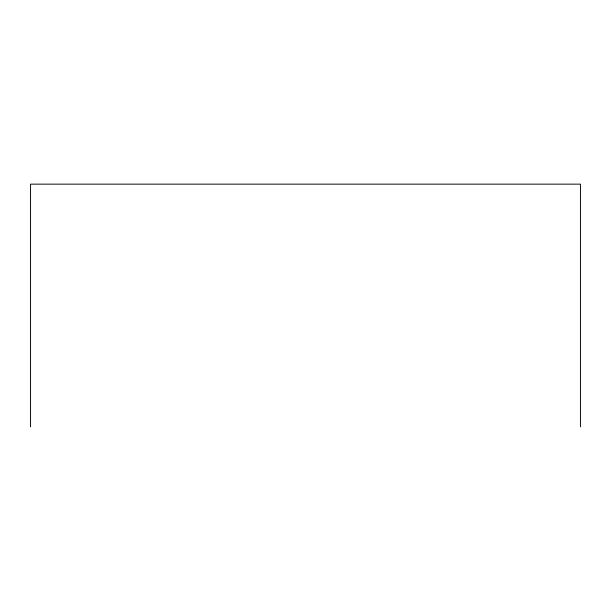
<?xml version="1.0" encoding="UTF-8"?>
<svg xmlns="http://www.w3.org/2000/svg" width="611" height="611" viewBox="0 0 611 611"><rect width="100%" height="100%" fill="white"/><g stroke="black" fill="none" stroke-linecap="round" stroke-linejoin="round"><path stroke-width="0.92" d="M580.45 426.852L580.45 184.148L30.55 184.148L30.55 426.852"/></g></svg>
